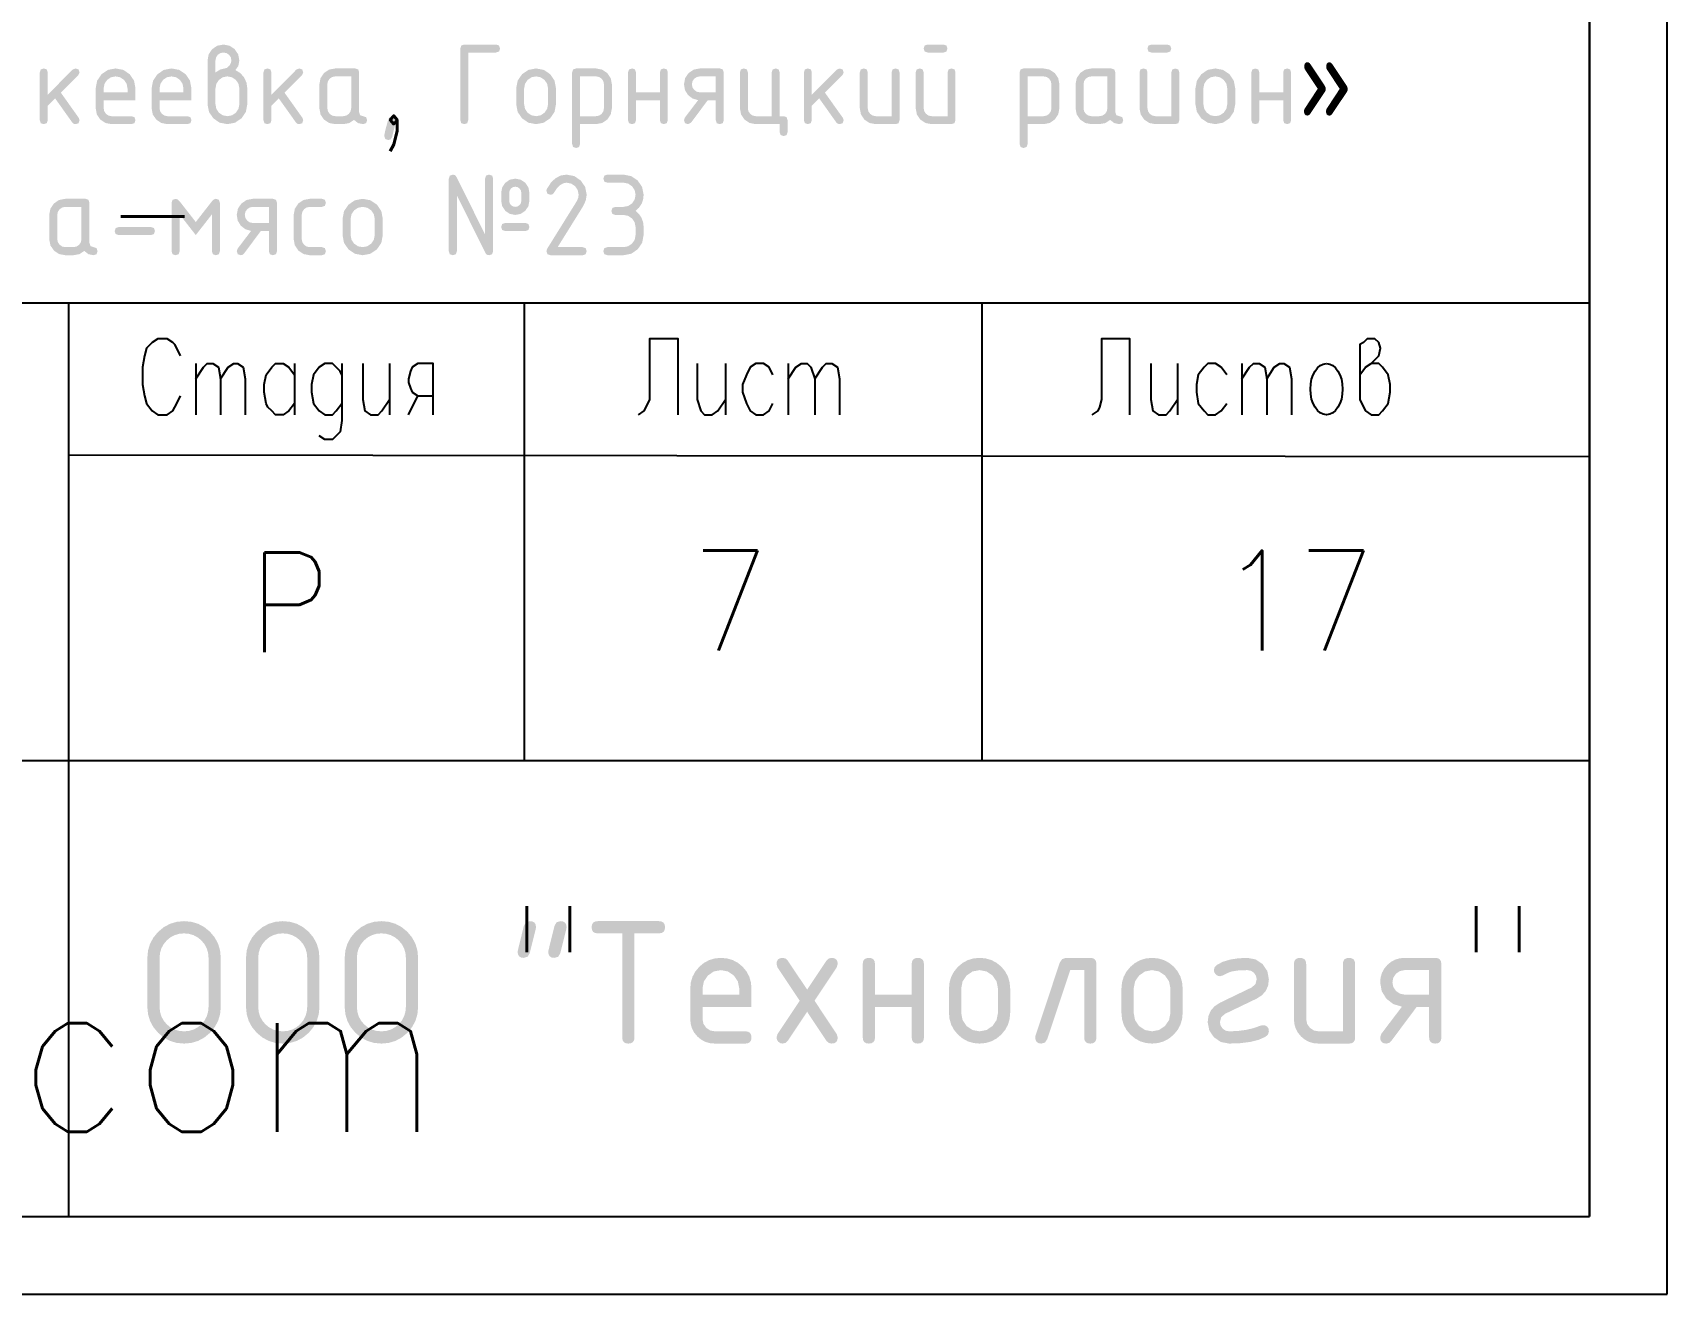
# Model space of a CAD drawing. Header units: millimetres. Extents: x 0 to 420, y 0 to 297.
# Drawn here: x 383.63 to 420.07, y 0 to 28.12 of the extents above; entities that cross this region are included whole.
import ezdxf

# ---------------------------------------------------------------- set-up
doc = ezdxf.new("R2010")
doc.units = ezdxf.units.MM
doc.layers.get('0').update_dxf_attribs({"linetype": 'CONTINUOUS'})
doc.styles.get("Standard").update_dxf_attribs({"font": 'STANDARD'})

# ---------------------------------------------------------------- blocks, each defined once
blk = doc.blocks.new('ABViewer')
at = {"color": 0, "true_color": 0x000001, "insert": (0, 0), "char_height": 0.05, "attachment_point": 1}
blk.add_mtext('ABViewer 16 trial version - www.cadsofttools.com', dxfattribs=at)

msp = doc.modelspace()

# ---------------------------------------------------------------- hatches: boundary and pattern name
at = {"true_color": 0x000007}
h = msp.add_hatch(color=0, dxfattribs=at)
h.paths.add_polyline_path([(387.704849, 27.230178), (387.812749, 27.296669), (387.911555, 27.318924), (387.964403, 27.334289), (388.01353, 27.38066), (388.047774, 27.438538), (388.05928, 27.496415), (388.046465, 27.565524), (388.008017, 27.622644), (387.950898, 27.661091), (387.881789, 27.673907), (387.813163, 27.660815), (387.756112, 27.622092), (387.717665, 27.564628), (387.704849, 27.496415)], flags=0)
h.paths.add_polyline_path([(388.148026, 27.282544), (388.257649, 27.216329), (388.342054, 27.119935), (388.396142, 27.003009), (388.414263, 26.875747), (388.414263, 26.520764), (388.381672, 26.349612), (388.284176, 26.206572), (388.140791, 26.109833), (387.970535, 26.077587), (387.799382, 26.109902), (387.656342, 26.207123), (387.559604, 26.350094), (387.527358, 26.520764), (387.527358, 27.496415), (387.553058, 27.633944), (387.630435, 27.748321), (387.74495, 27.825491), (387.881789, 27.851398), (388.019317, 27.825422), (388.133695, 27.74777), (388.210865, 27.632841), (388.236772, 27.496415), (388.214516, 27.37563)], flags=0)
h.paths.add_polyline_path([(388.236772, 26.520764), (388.236772, 26.875747), (388.217341, 26.977791), (388.15905, 27.063711), (388.073061, 27.122278), (387.970535, 27.141984), (387.867595, 27.122278), (387.782019, 27.063711), (387.724004, 26.977791), (387.704849, 26.875747), (387.704849, 26.520764), (387.724004, 26.417825), (387.782019, 26.332249), (387.867595, 26.274233), (387.970535, 26.255079), (388.073061, 26.274509), (388.15905, 26.3328), (388.217341, 26.418721)], flags=0)
for points in [[(393.340012, 27.673907), (393.340012, 26.166333), (393.317757, 26.099636), (393.251267, 26.077587), (393.18457, 26.099636), (393.162521, 26.166333), (393.162521, 27.762652), (393.18457, 27.829143), (393.251267, 27.851398), (393.960681, 27.851398), (394.027171, 27.829143), (394.049426, 27.762652), (394.027171, 27.695955), (393.960681, 27.673907)], [(383.964489, 26.735738), (384.521768, 27.293568), (384.585158, 27.318924), (384.651648, 27.296669), (384.673903, 27.230178), (384.646894, 27.168442), (384.257184, 26.778733), (384.656264, 26.217596), (384.673903, 26.164679), (384.651648, 26.099222), (384.585158, 26.077587), (384.542852, 26.08682), (384.511295, 26.11507), (384.129302, 26.651402), (383.964489, 26.486038), (383.964489, 26.166333), (383.942234, 26.099636), (383.875743, 26.077587), (383.809046, 26.099636), (383.786998, 26.166333), (383.786998, 27.230178), (383.809046, 27.296669), (383.875743, 27.318924), (383.942234, 27.296669), (383.964489, 27.230178)], [(388.951636, 26.735738), (389.508914, 27.293568), (389.572304, 27.318924), (389.638794, 27.296669), (389.66105, 27.230178), (389.63404, 27.168442), (389.244331, 26.778733), (389.643411, 26.217596), (389.66105, 26.164679), (389.638794, 26.099222), (389.572304, 26.077587), (389.529998, 26.08682), (389.498441, 26.11507), (389.116449, 26.651402), (388.951636, 26.486038), (388.951636, 26.166333), (388.92938, 26.099636), (388.86289, 26.077587), (388.796193, 26.099636), (388.774144, 26.166333), (388.774144, 27.230178), (388.796193, 27.296669), (388.86289, 27.318924), (388.92938, 27.296669), (388.951636, 27.230178)], [(397.080372, 26.60951), (397.080372, 26.166333), (397.058117, 26.099636), (396.991627, 26.077587), (396.924929, 26.099636), (396.902881, 26.166333), (396.902881, 27.230178), (396.924929, 27.296669), (396.991627, 27.318924), (397.058117, 27.296669), (397.080372, 27.230178), (397.080372, 26.787001), (397.612295, 26.787001), (397.612295, 27.230178), (397.634344, 27.296669), (397.701041, 27.318924), (397.767531, 27.296669), (397.789786, 27.230178), (397.789786, 26.166333), (397.767531, 26.099636), (397.701041, 26.077587), (397.634344, 26.099636), (397.612295, 26.166333), (397.612295, 26.60951)], [(400.371554, 26.255079), (400.438044, 26.232823), (400.4603, 26.166333), (400.4603, 25.900096), (400.438044, 25.833606), (400.371554, 25.81135), (400.305339, 25.833606), (400.28336, 25.900096), (400.28336, 26.077587), (399.750886, 26.077587), (399.613357, 26.103288), (399.49898, 26.180664), (399.422086, 26.295248), (399.396454, 26.43257), (399.396454, 27.230178), (399.418503, 27.296669), (399.4852, 27.318924), (399.55169, 27.296669), (399.573945, 27.230178), (399.573945, 26.43257), (399.586899, 26.364839), (399.626311, 26.307444), (399.683431, 26.268032), (399.750886, 26.255079), (400.105868, 26.255079), (400.105868, 27.230178), (400.127917, 27.296669), (400.194614, 27.318924), (400.261104, 27.296669), (400.28336, 27.230178), (400.28336, 26.255079)], [(401.000424, 26.735738), (401.557703, 27.293568), (401.621093, 27.318924), (401.687583, 27.296669), (401.709838, 27.230178), (401.682829, 27.168442), (401.293119, 26.778733), (401.692199, 26.217596), (401.709838, 26.164679), (401.687583, 26.099222), (401.621093, 26.077587), (401.578787, 26.08682), (401.54723, 26.11507), (401.165238, 26.651402), (401.000424, 26.486038), (401.000424, 26.166333), (400.978169, 26.099636), (400.911679, 26.077587), (400.844981, 26.099636), (400.822933, 26.166333), (400.822933, 27.230178), (400.844981, 27.296669), (400.911679, 27.318924), (400.978169, 27.296669), (401.000424, 27.230178)], [(402.956625, 27.230178), (402.956625, 26.166333), (402.93437, 26.099636), (402.867879, 26.077587), (402.424151, 26.077587), (402.286623, 26.103219), (402.172246, 26.180113), (402.095351, 26.294559), (402.069719, 26.43257), (402.069719, 27.230178), (402.091768, 27.296669), (402.158465, 27.318924), (402.224955, 27.296669), (402.247211, 27.230178), (402.247211, 26.43257), (402.260164, 26.364839), (402.299576, 26.307444), (402.356696, 26.268032), (402.424151, 26.255079), (402.779134, 26.255079), (402.779134, 27.230178), (402.801182, 27.296669), (402.867879, 27.318924), (402.93437, 27.296669)], [(410.977482, 26.60951), (410.977482, 26.166333), (410.955226, 26.099636), (410.888736, 26.077587), (410.822039, 26.099636), (410.79999, 26.166333), (410.79999, 27.230178), (410.822039, 27.296669), (410.888736, 27.318924), (410.955226, 27.296669), (410.977482, 27.230178), (410.977482, 26.787001), (411.509405, 26.787001), (411.509405, 27.230178), (411.531453, 27.296669), (411.59815, 27.318924), (411.664641, 27.296669), (411.686896, 27.230178), (411.686896, 26.166333), (411.664641, 26.099636), (411.59815, 26.077587), (411.531453, 26.099636), (411.509405, 26.166333), (411.509405, 26.60951)], [(391.645378, 26.255079), (391.711386, 26.233168), (391.733572, 26.167435), (391.727888, 26.139211), (391.710834, 26.066907), (391.682412, 25.950472), (391.642622, 25.789853), (391.612856, 25.739486), (391.556632, 25.722605), (391.489935, 25.74486), (391.467886, 25.81135), (391.473579, 25.857773), (391.490693, 25.935925), (391.519279, 26.04591), (391.559388, 26.18783), (391.589981, 26.238198)], [(395.53206, 24.952871), (395.704453, 24.919867), (395.84956, 24.82113), (395.947814, 24.676023), (395.980749, 24.50363), (395.960217, 24.374991), (395.89917, 24.24511), (395.333072, 23.336156), (395.890901, 23.336156), (395.95815, 23.313557), (395.980749, 23.246308), (395.95815, 23.178853), (395.890901, 23.15646), (395.172668, 23.15646), (395.105213, 23.178853), (395.08282, 23.246308), (395.097703, 23.298123), (395.756405, 24.355353), (395.789891, 24.428458), (395.801053, 24.50363), (395.781278, 24.607052), (395.72223, 24.694351), (395.635, 24.7534), (395.53206, 24.773175), (395.457121, 24.759024), (395.38523, 24.716606), (395.316337, 24.645973), (395.250389, 24.547176), (395.218557, 24.514448), (395.172668, 24.50363), (395.105213, 24.526024), (395.08282, 24.593478), (395.091088, 24.63041), (395.181229, 24.771487), (395.284702, 24.872256), (395.401612, 24.932717)], [(396.801509, 24.05439), (396.621813, 24.05439), (396.554358, 24.076783), (396.531965, 24.144238), (396.554358, 24.211486), (396.621813, 24.234086), (396.801509, 24.234086), (396.905345, 24.253585), (396.99223, 24.312359), (397.050797, 24.399106), (397.070503, 24.50363), (397.050728, 24.607052), (396.991679, 24.694351), (396.904449, 24.7534), (396.801509, 24.773175), (396.442117, 24.773175), (396.374662, 24.795568), (396.352269, 24.863023), (396.374662, 24.930271), (396.442117, 24.952871), (396.801509, 24.952871), (396.973902, 24.919798), (397.119009, 24.820579), (397.217264, 24.675334), (397.250199, 24.50363), (397.238942, 24.397401), (397.205206, 24.302023), (397.149042, 24.217601), (397.070503, 24.144238), (397.149042, 24.070651), (397.205206, 23.986315), (397.238942, 23.89123), (397.250199, 23.785397), (397.250199, 23.605701), (397.217126, 23.432619), (397.117907, 23.287649), (396.972731, 23.189189), (396.801509, 23.15646), (396.442117, 23.15646), (396.374662, 23.178853), (396.352269, 23.246308), (396.374662, 23.313557), (396.442117, 23.336156), (396.801509, 23.336156), (396.905345, 23.355656), (396.99223, 23.414429), (397.050797, 23.501176), (397.070503, 23.605701), (397.070503, 23.785397), (397.050728, 23.888336), (396.991679, 23.975566), (396.904449, 24.034615)], [(387.265192, 23.605701), (386.905799, 24.065414), (386.905799, 23.246308), (386.883199, 23.178853), (386.815951, 23.15646), (386.748496, 23.178853), (386.726103, 23.246308), (386.726103, 24.323934), (386.748496, 24.391182), (386.815951, 24.413782), (386.860668, 24.399382), (386.905799, 24.356456), (387.265192, 23.896742), (387.624033, 24.356456), (387.668957, 24.399382), (387.713881, 24.413782), (387.781129, 24.391182), (387.803729, 24.323934), (387.803729, 23.246308), (387.781129, 23.178853), (387.713881, 23.15646), (387.646426, 23.178853), (387.624033, 23.246308), (387.624033, 24.065414)], [(389.627656, 24.05439), (389.627656, 23.515853), (389.640885, 23.447088), (389.680573, 23.389073), (389.738588, 23.349386), (389.807352, 23.336156), (390.076345, 23.336156), (390.143593, 23.313557), (390.166193, 23.246308), (390.143593, 23.178853), (390.076345, 23.15646), (389.807352, 23.15646), (389.667964, 23.182505), (389.55214, 23.26064), (389.474005, 23.376464), (389.44796, 23.515853), (389.44796, 24.05439), (389.474005, 24.193572), (389.55214, 24.309603), (389.667964, 24.387737), (389.807352, 24.413782), (390.076345, 24.413782), (390.143593, 24.391182), (390.166193, 24.323934), (390.143593, 24.256479), (390.076345, 24.234086), (389.807352, 24.234086), (389.737899, 24.220926), (389.680021, 24.181721), (389.64061, 24.12343)], [(386.264735, 23.605701), (385.546502, 23.605701), (385.479047, 23.628094), (385.456654, 23.695549), (385.479047, 23.762797), (385.546502, 23.785397), (386.264735, 23.785397), (386.331984, 23.762797), (386.354583, 23.695549), (386.331984, 23.628094)], [(396.090654, 8.179773), (396.099146, 8.239183), (396.124691, 8.281748), (396.167393, 8.307362), (396.227355, 8.315923), (397.591613, 8.315923), (397.651023, 8.307362), (397.693588, 8.281748), (397.719202, 8.239183), (397.727763, 8.179773), (397.719202, 8.119811), (397.693588, 8.077109), (397.651023, 8.051564), (397.591613, 8.043071), (397.04591, 8.043071), (397.04591, 5.724109), (397.03734, 5.664147), (397.011665, 5.621445), (396.968938, 5.595899), (396.909208, 5.587407), (396.849565, 5.595899), (396.807027, 5.621445), (396.781542, 5.664147), (396.773058, 5.724109), (396.773058, 8.043071), (396.227355, 8.043071), (396.167393, 8.051564), (396.124691, 8.077109), (396.099146, 8.119811)], [(401.060916, 6.542663), (401.554805, 5.800176), (401.577405, 5.724109), (401.568844, 5.664147), (401.543229, 5.621445), (401.500665, 5.595899), (401.441255, 5.587407), (401.375522, 5.602359), (401.327153, 5.64749), (400.895552, 6.29627), (400.463399, 5.64749), (400.415305, 5.602359), (400.349848, 5.587407), (400.297483, 5.597398), (400.253386, 5.627646), (400.223138, 5.671743), (400.213147, 5.724109), (400.235747, 5.800176), (400.730187, 6.542663), (400.235747, 7.284599), (400.213147, 7.361218), (400.221639, 7.420629), (400.247185, 7.463193), (400.289887, 7.488807), (400.349848, 7.497368), (400.415305, 7.48221), (400.463399, 7.437286), (400.895552, 6.79071), (401.327153, 7.437286), (401.375522, 7.48221), (401.441255, 7.497368), (401.500665, 7.488911), (401.543229, 7.463606), (401.568844, 7.421559), (401.577405, 7.362872), (401.554805, 7.284599)], [(402.408692, 6.405962), (402.408692, 5.724109), (402.400131, 5.664147), (402.374517, 5.621445), (402.331952, 5.595899), (402.272542, 5.587407), (402.21258, 5.595899), (402.169878, 5.621445), (402.144333, 5.664147), (402.13584, 5.724109), (402.13584, 7.361218), (402.144333, 7.420629), (402.169878, 7.463193), (402.21258, 7.488807), (402.272542, 7.497368), (402.331952, 7.488807), (402.374517, 7.463193), (402.400131, 7.420629), (402.408692, 7.361218), (402.408692, 6.678814), (403.227247, 6.678814), (403.227247, 7.361218), (403.235739, 7.420629), (403.261284, 7.463193), (403.303986, 7.488807), (403.363948, 7.497368), (403.423359, 7.488807), (403.465923, 7.463193), (403.491537, 7.420629), (403.500098, 7.361218), (403.500098, 5.724109), (403.491537, 5.664147), (403.465923, 5.621445), (403.423359, 5.595899), (403.363948, 5.587407), (403.303986, 5.595899), (403.261284, 5.621445), (403.235739, 5.664147), (403.227247, 5.724109), (403.227247, 6.405962)], [(406.663632, 7.497368), (407.209335, 7.497368), (407.268746, 7.488807), (407.31131, 7.463193), (407.336924, 7.420629), (407.345485, 7.361218), (407.345485, 5.724109), (407.336924, 5.664147), (407.31131, 5.621445), (407.268746, 5.595899), (407.209335, 5.587407), (407.149373, 5.595899), (407.106671, 5.621445), (407.081126, 5.664147), (407.072634, 5.724109), (407.072634, 7.224517), (406.760646, 7.224517), (406.245811, 5.680563), (406.198199, 5.610627), (406.117929, 5.587407), (406.057967, 5.596003), (406.015265, 5.621858), (405.989719, 5.665077), (405.981227, 5.725762), (405.987291, 5.767103), (406.52693, 7.386023), (406.579778, 7.469394)], [(411.054722, 5.99696), (411.114132, 5.988391), (411.156697, 5.962716), (411.182311, 5.919988), (411.190872, 5.860259), (411.171579, 5.790461), (411.114253, 5.73844), (410.965011, 5.672286), (410.780217, 5.625097), (410.559868, 5.596821), (410.303967, 5.587407), (410.120136, 5.622203), (409.966072, 5.726865), (409.86141, 5.880929), (409.826614, 6.06476), (409.843667, 6.204062), (409.894827, 6.322591), (409.980093, 6.420242), (410.099466, 6.496913), (410.806675, 6.838115), (410.890046, 6.910048), (410.91802, 7.020016), (410.902862, 7.098426), (410.857938, 7.164434), (410.79193, 7.209358), (410.713519, 7.224517), (410.51019, 7.217213), (410.368459, 7.195853), (410.27048, 7.16154), (410.163407, 7.104903), (410.099466, 7.088367), (410.048961, 7.098702), (410.004657, 7.129708), (409.973651, 7.174012), (409.963315, 7.224517), (409.98123, 7.291627), (410.035525, 7.344682), (410.167816, 7.411327), (410.324913, 7.459059), (410.506814, 7.487774), (410.713519, 7.497368), (410.897143, 7.462366), (411.051414, 7.357911), (411.15587, 7.203639), (411.190872, 7.020016), (411.173629, 6.880481), (411.12197, 6.761978), (411.035998, 6.664456), (410.915815, 6.587863), (410.215221, 6.251071), (410.128404, 6.176519), (410.099466, 6.06476), (410.114417, 5.986349), (410.159548, 5.920341), (410.225556, 5.875211), (410.303967, 5.860259), (410.497124, 5.868122), (410.678035, 5.891747), (410.846647, 5.931185), (411.002908, 5.986487)], [(413.113565, 7.361218), (413.113565, 5.724109), (413.105004, 5.664147), (413.07939, 5.621445), (413.036826, 5.595899), (412.977415, 5.587407), (412.295011, 5.587407), (412.184621, 5.597243), (412.083275, 5.626819), (411.990921, 5.676239), (411.907506, 5.745606), (411.838139, 5.82902), (411.788719, 5.921375), (411.759143, 6.022721), (411.749308, 6.13311), (411.749308, 7.361218), (411.7578, 7.420629), (411.783345, 7.463193), (411.826047, 7.488807), (411.886009, 7.497368), (411.94542, 7.488807), (411.987984, 7.463193), (412.013598, 7.420629), (412.022159, 7.361218), (412.022159, 6.13311), (412.042141, 6.029275), (412.102637, 5.940736), (412.191175, 5.88024), (412.295011, 5.860259), (412.840714, 5.860259), (412.840714, 7.361218), (412.849206, 7.420629), (412.874751, 7.463193), (412.917453, 7.488807), (412.977415, 7.497368), (413.036826, 7.488807), (413.07939, 7.463193), (413.105004, 7.420629)]]:
    msp.add_hatch(color=0, dxfattribs=at).paths.add_polyline_path(points, flags=0)
h = msp.add_hatch(color=0, dxfattribs=at)
h.paths.add_polyline_path([(404.203412, 27.230178), (404.203412, 26.166333), (404.181156, 26.099636), (404.114666, 26.077587), (403.670938, 26.077587), (403.533409, 26.103219), (403.419032, 26.180113), (403.342138, 26.294559), (403.316506, 26.43257), (403.316506, 27.230178), (403.338555, 27.296669), (403.405252, 27.318924), (403.471742, 27.296669), (403.493997, 27.230178), (403.493997, 26.43257), (403.506951, 26.364839), (403.546363, 26.307444), (403.603483, 26.268032), (403.670938, 26.255079), (404.02592, 26.255079), (404.02592, 27.230178), (404.047969, 27.296669), (404.114666, 27.318924), (404.181156, 27.296669)], flags=0)
h.paths.add_polyline_path([(403.935521, 27.673907), (403.582192, 27.673907), (403.515977, 27.695955), (403.493997, 27.762652), (403.515977, 27.829143), (403.582192, 27.851398), (403.935521, 27.851398), (404.002011, 27.829143), (404.024267, 27.762652), (404.002011, 27.695955)], flags=0)
h = msp.add_hatch(color=0, dxfattribs=at)
h.paths.add_polyline_path([(409.193323, 27.230178), (409.193323, 26.166333), (409.171067, 26.099636), (409.104577, 26.077587), (408.660849, 26.077587), (408.52332, 26.103219), (408.408943, 26.180113), (408.332049, 26.294559), (408.306417, 26.43257), (408.306417, 27.230178), (408.328466, 27.296669), (408.395163, 27.318924), (408.461653, 27.296669), (408.483908, 27.230178), (408.483908, 26.43257), (408.496862, 26.364839), (408.536274, 26.307444), (408.593394, 26.268032), (408.660849, 26.255079), (409.015831, 26.255079), (409.015831, 27.230178), (409.03788, 27.296669), (409.104577, 27.318924), (409.171067, 27.296669)], flags=0)
h.paths.add_polyline_path([(408.925432, 27.673907), (408.572103, 27.673907), (408.505888, 27.695955), (408.483908, 27.762652), (408.505888, 27.829143), (408.572103, 27.851398), (408.925432, 27.851398), (408.991922, 27.829143), (409.014178, 27.762652), (408.991922, 27.695955)], flags=0)
h = msp.add_hatch(color=0, dxfattribs=at)
h.paths.add_polyline_path([(385.476962, 27.141984), (385.374711, 27.122278), (385.288997, 27.063711), (385.230706, 26.977791), (385.211276, 26.875747), (385.211276, 26.787001), (385.743198, 26.787001), (385.743198, 26.875747), (385.723493, 26.977791), (385.664926, 27.063711), (385.579005, 27.122278)], flags=0)
h.paths.add_polyline_path([(385.211276, 26.60951), (385.211276, 26.43257), (385.224229, 26.364839), (385.263641, 26.307444), (385.320761, 26.268032), (385.388216, 26.255079), (385.831944, 26.255079), (385.898435, 26.232823), (385.92069, 26.166333), (385.898435, 26.099636), (385.831944, 26.077587), (385.388216, 26.077587), (385.250688, 26.103219), (385.13631, 26.180113), (385.059416, 26.294559), (385.033784, 26.43257), (385.033784, 26.875747), (385.066099, 27.046004), (385.16332, 27.189388), (385.306291, 27.286402), (385.476962, 27.318924), (385.649078, 27.286747), (385.792257, 27.190491), (385.888513, 27.047795), (385.92069, 26.875747), (385.92069, 26.60951)], flags=0)
h = msp.add_hatch(color=0, dxfattribs=at)
h.paths.add_polyline_path([(386.723748, 27.141984), (386.621498, 27.122278), (386.535784, 27.063711), (386.477493, 26.977791), (386.458062, 26.875747), (386.458062, 26.787001), (386.989985, 26.787001), (386.989985, 26.875747), (386.970279, 26.977791), (386.911713, 27.063711), (386.825792, 27.122278)], flags=0)
h.paths.add_polyline_path([(386.458062, 26.60951), (386.458062, 26.43257), (386.471016, 26.364839), (386.510428, 26.307444), (386.567548, 26.268032), (386.635002, 26.255079), (387.078731, 26.255079), (387.145221, 26.232823), (387.167476, 26.166333), (387.145221, 26.099636), (387.078731, 26.077587), (386.635002, 26.077587), (386.497474, 26.103219), (386.383097, 26.180113), (386.306203, 26.294559), (386.280571, 26.43257), (386.280571, 26.875747), (386.312886, 27.046004), (386.410107, 27.189388), (386.553078, 27.286402), (386.723748, 27.318924), (386.895865, 27.286747), (387.039043, 27.190491), (387.135299, 27.047795), (387.167476, 26.875747), (387.167476, 26.60951)], flags=0)
h = msp.add_hatch(color=0, dxfattribs=at)
h.paths.add_polyline_path([(390.730345, 27.141984), (390.375362, 27.141984), (390.306736, 27.128893), (390.249685, 27.09017), (390.211238, 27.032706), (390.198422, 26.964493), (390.198422, 26.43257), (390.211376, 26.364839), (390.250788, 26.307444), (390.307907, 26.268032), (390.375362, 26.255079), (390.552854, 26.255079), (390.621067, 26.267894), (390.678531, 26.306342), (390.717254, 26.363668), (390.730345, 26.43257)], flags=0)
h.paths.add_polyline_path([(391.084776, 26.166333), (391.062521, 26.099636), (390.996031, 26.077587), (390.883445, 26.101152), (390.793184, 26.171845), (390.683974, 26.101152), (390.552854, 26.077587), (390.375362, 26.077587), (390.237834, 26.103219), (390.123457, 26.180113), (390.046563, 26.294559), (390.020931, 26.43257), (390.020931, 26.964493), (390.046563, 27.101745), (390.123457, 27.215847), (390.237834, 27.293017), (390.375362, 27.318924), (390.819091, 27.318924), (390.885581, 27.296669), (390.907836, 27.230178), (390.907836, 26.343824), (390.929816, 26.277127), (390.996031, 26.255079), (391.062521, 26.232823)], flags=0)
h = msp.add_hatch(color=0, dxfattribs=at)
h.paths.add_polyline_path([(394.409308, 26.520764), (394.409308, 26.875747), (394.441623, 27.046004), (394.538843, 27.189388), (394.681815, 27.286402), (394.852485, 27.318924), (395.024602, 27.286747), (395.16778, 27.190491), (395.264036, 27.047795), (395.296213, 26.875747), (395.296213, 26.520764), (395.263622, 26.350094), (395.166126, 26.207123), (395.022741, 26.109902), (394.852485, 26.077587), (394.681815, 26.109902), (394.538843, 26.207123), (394.441623, 26.350094)], flags=0)
h.paths.add_polyline_path([(395.118722, 26.520764), (395.118722, 26.875747), (395.099016, 26.977791), (395.040449, 27.063711), (394.954528, 27.122278), (394.852485, 27.141984), (394.750234, 27.122278), (394.66452, 27.063711), (394.606229, 26.977791), (394.586799, 26.875747), (394.586799, 26.520764), (394.605954, 26.417825), (394.663969, 26.332249), (394.749545, 26.274233), (394.852485, 26.255079), (394.954528, 26.274509), (395.040449, 26.3328), (395.099016, 26.418721)], flags=0)
h = msp.add_hatch(color=0, dxfattribs=at)
h.paths.add_polyline_path([(395.656094, 27.230178), (395.678143, 27.296669), (395.74484, 27.318924), (396.188017, 27.318924), (396.325545, 27.293017), (396.439922, 27.215847), (396.517092, 27.101745), (396.543, 26.964493), (396.543, 26.43257), (396.517092, 26.295248), (396.439922, 26.180664), (396.325545, 26.103288), (396.188017, 26.077587), (395.833586, 26.077587), (395.833586, 25.63441), (395.81133, 25.56792), (395.74484, 25.545664), (395.678143, 25.56792), (395.656094, 25.63441)], flags=0)
h.paths.add_polyline_path([(395.833586, 27.141984), (395.833586, 26.255079), (396.188017, 26.255079), (396.25623, 26.267894), (396.313694, 26.306342), (396.352417, 26.363668), (396.365508, 26.43257), (396.365508, 26.964493), (396.352693, 27.033395), (396.314245, 27.090721), (396.257126, 27.129168), (396.188017, 27.141984)], flags=0)
h = msp.add_hatch(color=0, dxfattribs=at)
h.paths.add_polyline_path([(398.465514, 26.612266), (398.34025, 26.648991), (398.238964, 26.72747), (398.171992, 26.836473), (398.149667, 26.964493), (398.175299, 27.101745), (398.252194, 27.215847), (398.366571, 27.293017), (398.504099, 27.318924), (398.947827, 27.318924), (399.014318, 27.296669), (399.036573, 27.230178), (399.036573, 26.166333), (399.014318, 26.099636), (398.947827, 26.077587), (398.88113, 26.099636), (398.859082, 26.166333), (398.859082, 26.60951), (398.678834, 26.60951), (398.30952, 26.113967), (398.238413, 26.077587), (398.171716, 26.099636), (398.149667, 26.166333), (398.166755, 26.219801)], flags=0)
h.paths.add_polyline_path([(398.327159, 26.964493), (398.340112, 26.896762), (398.379524, 26.839367), (398.436644, 26.799955), (398.504099, 26.787001), (398.859082, 26.787001), (398.859082, 27.141984), (398.504099, 27.141984), (398.435473, 27.128893), (398.378422, 27.09017), (398.339975, 27.032706)], flags=0)
h = msp.add_hatch(color=0, dxfattribs=at)
h.paths.add_polyline_path([(405.633152, 27.230178), (405.6552, 27.296669), (405.721897, 27.318924), (406.165075, 27.318924), (406.302603, 27.293017), (406.41698, 27.215847), (406.49415, 27.101745), (406.520057, 26.964493), (406.520057, 26.43257), (406.49415, 26.295248), (406.41698, 26.180664), (406.302603, 26.103288), (406.165075, 26.077587), (405.810643, 26.077587), (405.810643, 25.63441), (405.788388, 25.56792), (405.721897, 25.545664), (405.6552, 25.56792), (405.633152, 25.63441)], flags=0)
h.paths.add_polyline_path([(405.810643, 27.141984), (405.810643, 26.255079), (406.165075, 26.255079), (406.233287, 26.267894), (406.290752, 26.306342), (406.329475, 26.363668), (406.342566, 26.43257), (406.342566, 26.964493), (406.32975, 27.033395), (406.291303, 27.090721), (406.234183, 27.129168), (406.165075, 27.141984)], flags=0)
h = msp.add_hatch(color=0, dxfattribs=at)
h.paths.add_polyline_path([(407.589353, 27.141984), (407.23437, 27.141984), (407.165744, 27.128893), (407.108693, 27.09017), (407.070246, 27.032706), (407.05743, 26.964493), (407.05743, 26.43257), (407.070383, 26.364839), (407.109795, 26.307444), (407.166915, 26.268032), (407.23437, 26.255079), (407.411861, 26.255079), (407.480074, 26.267894), (407.537538, 26.306342), (407.576261, 26.363668), (407.589353, 26.43257)], flags=0)
h.paths.add_polyline_path([(407.943784, 26.166333), (407.921529, 26.099636), (407.855038, 26.077587), (407.742453, 26.101152), (407.652191, 26.171845), (407.542982, 26.101152), (407.411861, 26.077587), (407.23437, 26.077587), (407.096842, 26.103219), (406.982464, 26.180113), (406.90557, 26.294559), (406.879938, 26.43257), (406.879938, 26.964493), (406.90557, 27.101745), (406.982464, 27.215847), (407.096842, 27.293017), (407.23437, 27.318924), (407.678098, 27.318924), (407.744589, 27.296669), (407.766844, 27.230178), (407.766844, 26.343824), (407.788824, 26.277127), (407.855038, 26.255079), (407.921529, 26.232823)], flags=0)
h = msp.add_hatch(color=0, dxfattribs=at)
h.paths.add_polyline_path([(409.553204, 26.520764), (409.553204, 26.875747), (409.585519, 27.046004), (409.682739, 27.189388), (409.825711, 27.286402), (409.996381, 27.318924), (410.168498, 27.286747), (410.311676, 27.190491), (410.407932, 27.047795), (410.440109, 26.875747), (410.440109, 26.520764), (410.407519, 26.350094), (410.310022, 26.207123), (410.166638, 26.109902), (409.996381, 26.077587), (409.825711, 26.109902), (409.682739, 26.207123), (409.585519, 26.350094)], flags=0)
h.paths.add_polyline_path([(410.262618, 26.520764), (410.262618, 26.875747), (410.242912, 26.977791), (410.184345, 27.063711), (410.098425, 27.122278), (409.996381, 27.141984), (409.89413, 27.122278), (409.808416, 27.063711), (409.750125, 26.977791), (409.730695, 26.875747), (409.730695, 26.520764), (409.74985, 26.417825), (409.807865, 26.332249), (409.893441, 26.274233), (409.996381, 26.255079), (410.098425, 26.274509), (410.184345, 26.3328), (410.242912, 26.418721)], flags=0)
h = msp.add_hatch(color=0, dxfattribs=at)
h.paths.add_polyline_path([(393.079554, 24.899403), (393.715105, 23.61893), (393.715105, 24.863023), (393.737498, 24.930271), (393.804953, 24.952871), (393.872201, 24.930271), (393.894801, 24.863023), (393.894801, 23.246308), (393.872201, 23.178853), (393.804953, 23.15646), (393.756653, 23.167622), (393.726129, 23.201109), (393.086719, 24.48985), (393.086719, 23.246308), (393.06412, 23.178853), (392.996871, 23.15646), (392.929416, 23.178853), (392.907023, 23.246308), (392.907023, 24.863023), (392.929416, 24.930271), (392.996871, 24.952871), (393.046067, 24.939366)], flags=0)
h.paths.add_polyline_path([(394.613586, 23.695549), (394.164345, 23.695549), (394.09689, 23.717942), (394.074497, 23.785397), (394.09689, 23.852645), (394.164345, 23.875245), (394.613586, 23.875245), (394.680834, 23.852645), (394.703434, 23.785397), (394.680834, 23.717942)], flags=0)
h.paths.add_polyline_path([(394.523738, 24.369134), (394.523738, 24.54883), (394.513816, 24.600162), (394.48405, 24.643639), (394.440504, 24.673405), (394.38869, 24.683327), (394.336876, 24.673405), (394.29333, 24.643639), (394.26384, 24.600162), (394.254193, 24.54883), (394.254193, 24.369134), (394.26384, 24.316148), (394.29333, 24.272671), (394.336876, 24.243663), (394.38869, 24.234086), (394.440504, 24.243732), (394.48405, 24.273222), (394.513816, 24.317044)], flags=0)
h.paths.add_polyline_path([(394.703434, 24.369134), (394.680352, 24.248073), (394.611381, 24.146443), (394.509544, 24.077265), (394.38869, 24.05439), (394.267629, 24.077265), (394.165999, 24.146443), (394.097304, 24.248073), (394.074497, 24.369134), (394.074497, 24.54883), (394.097304, 24.669615), (394.165999, 24.77097), (394.267629, 24.839941), (394.38869, 24.863023), (394.509544, 24.839941), (394.611381, 24.77097), (394.680352, 24.669615), (394.703434, 24.54883)], flags=0)
h = msp.add_hatch(color=0, dxfattribs=at)
h.paths.add_polyline_path([(384.71598, 24.234086), (384.357139, 24.234086), (384.287686, 24.220926), (384.229809, 24.181721), (384.190397, 24.12343), (384.177443, 24.05439), (384.177443, 23.515853), (384.190672, 23.447088), (384.23036, 23.389073), (384.288375, 23.349386), (384.357139, 23.336156), (384.536836, 23.336156), (384.6056, 23.34911), (384.663615, 23.388522), (384.70282, 23.446399), (384.71598, 23.515853)], flags=0)
h.paths.add_polyline_path([(385.075373, 23.246308), (385.052773, 23.178853), (384.985525, 23.15646), (384.871354, 23.180162), (384.779921, 23.25182), (384.669541, 23.180162), (384.536836, 23.15646), (384.357139, 23.15646), (384.217751, 23.182505), (384.101927, 23.26064), (384.023792, 23.376464), (383.997747, 23.515853), (383.997747, 24.05439), (384.023792, 24.193572), (384.101927, 24.309603), (384.217751, 24.387737), (384.357139, 24.413782), (384.805829, 24.413782), (384.873077, 24.391182), (384.895677, 24.323934), (384.895677, 23.426005), (384.91807, 23.35855), (384.985525, 23.336156), (385.052773, 23.313557)], flags=0)
h = msp.add_hatch(color=0, dxfattribs=at)
h.paths.add_polyline_path([(388.498215, 23.698305), (388.371367, 23.735443), (388.26891, 23.815162), (388.200973, 23.925268), (388.178511, 24.05439), (388.204555, 24.193572), (388.28269, 24.309603), (388.398514, 24.387737), (388.537903, 24.413782), (388.986592, 24.413782), (389.05384, 24.391182), (389.07644, 24.323934), (389.07644, 23.246308), (389.05384, 23.178853), (388.986592, 23.15646), (388.919137, 23.178853), (388.896744, 23.246308), (388.896744, 23.695549), (388.714843, 23.695549), (388.340568, 23.193392), (388.308597, 23.165624), (388.268359, 23.15646), (388.200904, 23.178853), (388.178511, 23.246308), (388.196149, 23.300879)], flags=0)
h.paths.add_polyline_path([(388.358207, 24.05439), (388.371436, 23.986108), (388.411123, 23.928162), (388.469139, 23.888474), (388.537903, 23.875245), (388.896744, 23.875245), (388.896744, 24.234086), (388.537903, 24.234086), (388.46845, 24.220926), (388.410572, 24.181721), (388.37116, 24.12343)], flags=0)
h = msp.add_hatch(color=0, dxfattribs=at)
h.paths.add_polyline_path([(390.537265, 23.605701), (390.537265, 23.964542), (390.569994, 24.137417), (390.668455, 24.282593), (390.813424, 24.380847), (390.986506, 24.413782), (391.160483, 24.381192), (391.305108, 24.283695), (391.402605, 24.139001), (391.435195, 23.964542), (391.435195, 23.605701), (391.40226, 23.432619), (391.304006, 23.287649), (391.158899, 23.189189), (390.986506, 23.15646), (390.813424, 23.189189), (390.668455, 23.287649), (390.569994, 23.432619)], flags=0)
h.paths.add_polyline_path([(391.255499, 23.605701), (391.255499, 23.964542), (391.235724, 24.067964), (391.176675, 24.155262), (391.089445, 24.214311), (390.986506, 24.234086), (390.882671, 24.214311), (390.795785, 24.155262), (390.73653, 24.067964), (390.716962, 23.964542), (390.716962, 23.605701), (390.736461, 23.501176), (390.795234, 23.414429), (390.881982, 23.355656), (390.986506, 23.336156), (391.089445, 23.355725), (391.176675, 23.41498), (391.235724, 23.501866)], flags=0)
h = msp.add_hatch(color=0, dxfattribs=at)
h.paths.add_polyline_path([(387.549724, 6.405962), (387.549724, 7.497368), (387.53981, 7.607448), (387.510105, 7.70869), (387.460659, 7.801148), (387.391525, 7.884873), (387.3078, 7.954007), (387.215343, 8.003453), (387.1141, 8.033158), (387.00402, 8.043071), (386.893631, 8.033158), (386.792285, 8.003453), (386.69993, 7.954007), (386.616516, 7.884873), (386.547149, 7.801148), (386.497729, 7.70869), (386.468153, 7.607448), (386.458317, 7.497368), (386.458317, 6.405962), (386.468153, 6.295573), (386.497729, 6.194226), (386.547149, 6.101872), (386.616516, 6.018458), (386.69993, 5.949091), (386.792285, 5.899671), (386.893631, 5.870095), (387.00402, 5.860259), (387.1141, 5.870095), (387.215343, 5.899671), (387.3078, 5.949091), (387.391525, 6.018458), (387.460659, 6.101872), (387.510105, 6.194226), (387.53981, 6.295573)], flags=0)
h.paths.add_polyline_path([(387.822575, 6.405962), (387.807589, 6.242664), (387.76263, 6.091769), (387.6877, 5.953276), (387.582796, 5.827186), (387.456706, 5.722283), (387.318213, 5.647352), (387.167318, 5.602393), (387.00402, 5.587407), (386.840723, 5.602393), (386.689828, 5.647352), (386.551335, 5.722283), (386.425244, 5.827186), (386.320341, 5.953276), (386.24541, 6.091769), (386.200452, 6.242664), (386.185466, 6.405962), (386.185466, 7.497368), (386.200452, 7.660666), (386.24541, 7.811561), (386.320341, 7.950054), (386.425244, 8.076144), (386.551335, 8.181047), (386.689828, 8.255978), (386.840723, 8.300937), (387.00402, 8.315923), (387.168033, 8.300954), (387.319384, 8.256116), (387.458024, 8.181513), (387.583899, 8.077247), (387.688165, 7.951372), (387.762768, 7.812732), (387.807606, 7.661381), (387.822575, 7.497368)], flags=0)
h = msp.add_hatch(color=0, dxfattribs=at)
h.paths.add_polyline_path([(389.749524, 6.405962), (389.749524, 7.497368), (389.73961, 7.607448), (389.709905, 7.70869), (389.660459, 7.801148), (389.591325, 7.884873), (389.5076, 7.954007), (389.415143, 8.003453), (389.3139, 8.033158), (389.20382, 8.043071), (389.093431, 8.033158), (388.992085, 8.003453), (388.89973, 7.954007), (388.816316, 7.884873), (388.746949, 7.801148), (388.697529, 7.70869), (388.667953, 7.607448), (388.658117, 7.497368), (388.658117, 6.405962), (388.667953, 6.295573), (388.697529, 6.194226), (388.746949, 6.101872), (388.816316, 6.018458), (388.89973, 5.949091), (388.992085, 5.899671), (389.093431, 5.870095), (389.20382, 5.860259), (389.3139, 5.870095), (389.415143, 5.899671), (389.5076, 5.949091), (389.591325, 6.018458), (389.660459, 6.101872), (389.709905, 6.194226), (389.73961, 6.295573)], flags=0)
h.paths.add_polyline_path([(390.022375, 6.405962), (390.007389, 6.242664), (389.96243, 6.091769), (389.8875, 5.953276), (389.782596, 5.827186), (389.656506, 5.722283), (389.518013, 5.647352), (389.367118, 5.602393), (389.20382, 5.587407), (389.040523, 5.602393), (388.889628, 5.647352), (388.751135, 5.722283), (388.625044, 5.827186), (388.520141, 5.953276), (388.44521, 6.091769), (388.400252, 6.242664), (388.385266, 6.405962), (388.385266, 7.497368), (388.400252, 7.660666), (388.44521, 7.811561), (388.520141, 7.950054), (388.625044, 8.076144), (388.751135, 8.181047), (388.889628, 8.255978), (389.040523, 8.300937), (389.20382, 8.315923), (389.367833, 8.300954), (389.519184, 8.256116), (389.657824, 8.181513), (389.783699, 8.077247), (389.887965, 7.951372), (389.962568, 7.812732), (390.007406, 7.661381), (390.022375, 7.497368)], flags=0)
h = msp.add_hatch(color=0, dxfattribs=at)
h.paths.add_polyline_path([(391.949324, 6.405962), (391.949324, 7.497368), (391.93941, 7.607448), (391.909705, 7.70869), (391.860259, 7.801148), (391.791125, 7.884873), (391.7074, 7.954007), (391.614943, 8.003453), (391.5137, 8.033158), (391.40362, 8.043071), (391.293231, 8.033158), (391.191885, 8.003453), (391.09953, 7.954007), (391.016116, 7.884873), (390.946749, 7.801148), (390.897329, 7.70869), (390.867753, 7.607448), (390.857917, 7.497368), (390.857917, 6.405962), (390.867753, 6.295573), (390.897329, 6.194226), (390.946749, 6.101872), (391.016116, 6.018458), (391.09953, 5.949091), (391.191885, 5.899671), (391.293231, 5.870095), (391.40362, 5.860259), (391.5137, 5.870095), (391.614943, 5.899671), (391.7074, 5.949091), (391.791125, 6.018458), (391.860259, 6.101872), (391.909705, 6.194226), (391.93941, 6.295573)], flags=0)
h.paths.add_polyline_path([(392.222175, 6.405962), (392.207189, 6.242664), (392.16223, 6.091769), (392.0873, 5.953276), (391.982396, 5.827186), (391.856306, 5.722283), (391.717813, 5.647352), (391.566918, 5.602393), (391.40362, 5.587407), (391.240323, 5.602393), (391.089428, 5.647352), (390.950935, 5.722283), (390.824844, 5.827186), (390.719941, 5.953276), (390.64501, 6.091769), (390.600052, 6.242664), (390.585066, 6.405962), (390.585066, 7.497368), (390.600052, 7.660666), (390.64501, 7.811561), (390.719941, 7.950054), (390.824844, 8.076144), (390.950935, 8.181047), (391.089428, 8.255978), (391.240323, 8.300937), (391.40362, 8.315923), (391.567633, 8.300954), (391.718984, 8.256116), (391.857624, 8.181513), (391.983499, 8.077247), (392.087765, 7.951372), (392.162368, 7.812732), (392.207206, 7.661381), (392.222175, 7.497368)], flags=0)
h = msp.add_hatch(color=0, dxfattribs=at)
h.paths.add_polyline_path([(394.713655, 8.315923), (394.773384, 8.307465), (394.816112, 8.282161), (394.841787, 8.240114), (394.850357, 8.181426), (394.845947, 8.1467), (394.709797, 7.600997), (394.664321, 7.523138), (394.577505, 7.497368), (394.517543, 7.50586), (394.474841, 7.531406), (394.449296, 7.574108), (394.440804, 7.63407), (394.449589, 7.676444), (394.475944, 7.787032), (394.519869, 7.965832), (394.581363, 8.212846), (394.626839, 8.290016)], flags=0)
h.paths.add_polyline_path([(395.39606, 8.315923), (395.45547, 8.307465), (395.498034, 8.282161), (395.523649, 8.240114), (395.53221, 8.181426), (395.528351, 8.1467), (395.39165, 7.600997), (395.346175, 7.523138), (395.259358, 7.497368), (395.199715, 7.50586), (395.157177, 7.531406), (395.131692, 7.574108), (395.123208, 7.63407), (395.131993, 7.676444), (395.158348, 7.787032), (395.202273, 7.965832), (395.263768, 8.212846), (395.309243, 8.290016)], flags=0)
h = msp.add_hatch(color=0, dxfattribs=at)
h.paths.add_polyline_path([(398.972858, 7.224517), (398.815279, 7.194407), (398.682919, 7.104352), (398.59314, 6.972129), (398.563305, 6.815515), (398.563305, 6.678814), (399.38186, 6.678814), (399.38186, 6.815515), (399.35175, 6.972129), (399.261695, 7.104352), (399.129472, 7.194407)], flags=0)
h.paths.add_polyline_path([(398.563305, 6.405962), (398.563305, 6.13311), (398.583287, 6.029275), (398.643783, 5.940736), (398.732322, 5.88024), (398.836157, 5.860259), (399.518561, 5.860259), (399.577972, 5.851698), (399.620536, 5.826084), (399.64615, 5.783519), (399.654711, 5.724109), (399.64615, 5.664147), (399.620536, 5.621445), (399.577972, 5.595899), (399.518561, 5.587407), (398.836157, 5.587407), (398.725767, 5.597243), (398.624421, 5.626819), (398.532067, 5.676239), (398.448652, 5.745606), (398.379285, 5.82902), (398.329865, 5.921375), (398.300289, 6.022721), (398.290454, 6.13311), (398.290454, 6.815515), (398.302873, 6.951648), (398.340201, 7.077342), (398.40254, 7.192701), (398.489994, 7.297828), (398.594897, 7.38505), (398.710342, 7.447414), (398.836329, 7.484871), (398.972858, 7.497368), (399.110731, 7.484983), (399.237441, 7.447897), (399.35299, 7.386212), (399.457376, 7.300033), (399.543555, 7.195647), (399.60524, 7.080098), (399.642326, 6.953388), (399.654711, 6.815515), (399.654711, 6.405962)], flags=0)
h = msp.add_hatch(color=0, dxfattribs=at)
h.paths.add_polyline_path([(404.058534, 6.269812), (404.058534, 6.815515), (404.070953, 6.951648), (404.108281, 7.077342), (404.17062, 7.192701), (404.258074, 7.297828), (404.362977, 7.38505), (404.478422, 7.447414), (404.604409, 7.484871), (404.740938, 7.497368), (404.878811, 7.484983), (405.005522, 7.447897), (405.12107, 7.386212), (405.225457, 7.300033), (405.311636, 7.195647), (405.37332, 7.080098), (405.410407, 6.953388), (405.422792, 6.815515), (405.422792, 6.269812), (405.410295, 6.133283), (405.372838, 6.007296), (405.310473, 5.89185), (405.223252, 5.786947), (405.118125, 5.699493), (405.002766, 5.637154), (404.877071, 5.599827), (404.740938, 5.587407), (404.604409, 5.599827), (404.478422, 5.637154), (404.362977, 5.699493), (404.258074, 5.786947), (404.17062, 5.89185), (404.108281, 6.007296), (404.070953, 6.133283)], flags=0)
h.paths.add_polyline_path([(405.14994, 6.269812), (405.14994, 6.815515), (405.11983, 6.972129), (405.029775, 7.104352), (404.897552, 7.194407), (404.740938, 7.224517), (404.58336, 7.194407), (404.450999, 7.104352), (404.36122, 6.972129), (404.331385, 6.815515), (404.331385, 6.269812), (404.360875, 6.111062), (404.449897, 5.97877), (404.582188, 5.889749), (404.740938, 5.860259), (404.897552, 5.890093), (405.029775, 5.979873), (405.11983, 6.112233)], flags=0)
h = msp.add_hatch(color=0, dxfattribs=at)
h.paths.add_polyline_path([(407.903921, 6.269812), (407.903921, 6.815515), (407.91634, 6.951648), (407.953668, 7.077342), (408.016007, 7.192701), (408.103461, 7.297828), (408.208364, 7.38505), (408.323809, 7.447414), (408.449796, 7.484871), (408.586325, 7.497368), (408.724198, 7.484983), (408.850909, 7.447897), (408.966457, 7.386212), (409.070843, 7.300033), (409.157022, 7.195647), (409.218707, 7.080098), (409.255793, 6.953388), (409.268178, 6.815515), (409.268178, 6.269812), (409.255681, 6.133283), (409.218225, 6.007296), (409.15586, 5.89185), (409.068639, 5.786947), (408.963511, 5.699493), (408.848152, 5.637154), (408.722458, 5.599827), (408.586325, 5.587407), (408.449796, 5.599827), (408.323809, 5.637154), (408.208364, 5.699493), (408.103461, 5.786947), (408.016007, 5.89185), (407.953668, 6.007296), (407.91634, 6.133283)], flags=0)
h.paths.add_polyline_path([(408.995327, 6.269812), (408.995327, 6.815515), (408.965217, 6.972129), (408.875162, 7.104352), (408.742939, 7.194407), (408.586325, 7.224517), (408.428747, 7.194407), (408.296386, 7.104352), (408.206607, 6.972129), (408.176772, 6.815515), (408.176772, 6.269812), (408.206262, 6.111062), (408.295284, 5.97877), (408.427575, 5.889749), (408.586325, 5.860259), (408.742939, 5.890093), (408.875162, 5.979873), (408.965217, 6.112233)], flags=0)
h = msp.add_hatch(color=0, dxfattribs=at)
h.paths.add_polyline_path([(414.157622, 6.410372), (413.965041, 6.467078), (413.809254, 6.587863), (413.706314, 6.755295), (413.672001, 6.951665), (413.681837, 7.061745), (413.711413, 7.162987), (413.760833, 7.255445), (413.8302, 7.339169), (413.913614, 7.408304), (414.005969, 7.45775), (414.107315, 7.487455), (414.217704, 7.497368), (414.900109, 7.497368), (414.959519, 7.488807), (415.002083, 7.463193), (415.027698, 7.420629), (415.036259, 7.361218), (415.036259, 5.724109), (415.027698, 5.664147), (415.002083, 5.621445), (414.959519, 5.595899), (414.900109, 5.587407), (414.840147, 5.595899), (414.797445, 5.621445), (414.771899, 5.664147), (414.763407, 5.724109), (414.763407, 6.405962), (414.486697, 6.405962), (413.917843, 5.64308), (413.869887, 5.601188), (413.808702, 5.587407), (413.74874, 5.595899), (413.706038, 5.621445), (413.680493, 5.664147), (413.672001, 5.724109), (413.69901, 5.806791)], flags=0)
h.paths.add_polyline_path([(413.944853, 6.951665), (413.964834, 6.84783), (414.02533, 6.759291), (414.113869, 6.698795), (414.217704, 6.678814), (414.763407, 6.678814), (414.763407, 7.224517), (414.217704, 7.224517), (414.112284, 7.204397), (414.024228, 7.14459), (413.964696, 7.056603)], flags=0)

# ---------------------------------------------------------------- linework, layer by layer
at = {"color": 0, "true_color": 0x000007}
for points in [[(0.211668, 0), (420.073667, 0), (420.073667, 296.925999), (0.211668, 296.925999)], [(7.239002, 1.735667), (418.338, 1.735667), (418.338, 295.190332), (7.239002, 295.190332)]]:
    msp.add_lwpolyline(points, close=True, dxfattribs=at)
for points in [[(418.338, 39.031333), (418.338, 1.735667)], [(292.862, 22.098), (418.338, 22.098)], [(384.429, 22.098), (384.429, 1.735667)], [(394.589, 22.098), (394.589, 11.895667)], [(404.791333, 22.098), (404.791333, 11.895667)], [(386.926667, 20.912667), (386.842, 21.082), (386.799667, 21.166667), (386.757333, 21.209), (386.630333, 21.293667), (386.418667, 21.293667), (386.291667, 21.209), (386.249333, 21.166667), (386.164667, 21.082), (386.122333, 20.912667), (386.08, 20.658667), (386.08, 20.277667), (386.122333, 20.023667), (386.164667, 19.854333), (386.291667, 19.685), (386.418667, 19.600333), (386.630333, 19.600333), (386.757333, 19.685), (386.842, 19.854333), (386.926667, 20.023667)], [(398.018, 19.600333), (398.018, 21.293667), (397.383, 21.293667), (397.383, 19.939), (397.298333, 19.769667), (397.256, 19.685), (397.129, 19.600333)], [(408.093333, 19.600333), (408.093333, 21.293667), (407.458333, 21.293667), (407.458333, 19.939), (407.416, 19.769667), (407.373667, 19.685), (407.246667, 19.600333)], [(413.215667, 20.489333), (413.342667, 20.658667), (413.469667, 20.743333), (413.639, 20.912667), (413.681333, 21.082), (413.639, 21.209), (413.554333, 21.293667), (413.385, 21.293667), (413.300333, 21.209), (413.215667, 21.166667), (413.215667, 19.939), (413.300333, 19.769667), (413.342667, 19.685), (413.469667, 19.600333), (413.639, 19.600333), (413.723667, 19.685), (413.850667, 19.854333), (413.893, 20.108333), (413.893, 20.277667), (413.850667, 20.489333), (413.723667, 20.658667), (413.639, 20.743333), (413.469667, 20.743333)], [(387.265333, 20.743333), (387.265333, 19.600333)], [(387.265333, 20.404667), (387.434667, 20.658667), (387.519333, 20.743333), (387.646333, 20.743333), (387.773333, 20.658667), (387.815667, 20.404667), (387.815667, 19.600333)], [(387.815667, 20.404667), (387.985, 20.658667), (388.112, 20.743333), (388.196667, 20.743333), (388.323667, 20.658667), (388.366, 20.404667), (388.366, 19.600333)], [(389.466667, 19.854333), (389.339667, 19.685), (389.212667, 19.600333), (389.043333, 19.600333), (388.958667, 19.685), (388.874, 19.769667), (388.831667, 19.854333), (388.789333, 20.108333), (388.789333, 20.277667), (388.831667, 20.489333), (388.958667, 20.658667), (389.043333, 20.743333), (389.212667, 20.743333), (389.339667, 20.658667), (389.466667, 20.489333)], [(389.466667, 20.743333), (389.466667, 19.600333)], [(390.525, 20.489333), (390.482667, 20.574), (390.398, 20.658667), (390.313333, 20.743333), (390.144, 20.743333), (390.017, 20.658667), (389.89, 20.489333), (389.847667, 20.277667), (389.847667, 20.108333), (389.89, 19.854333), (390.017, 19.685), (390.144, 19.600333), (390.313333, 19.600333), (390.398, 19.685), (390.525, 19.854333)], [(390.525, 20.743333), (390.525, 19.473333), (390.482667, 19.219333), (390.398, 19.134667), (390.313333, 19.05), (390.144, 19.05), (390.017, 19.134667)], [(390.990667, 20.743333), (390.990667, 19.939), (391.033, 19.685), (391.16, 19.600333), (391.329333, 19.600333), (391.414, 19.685), (391.583333, 19.939)], [(391.583333, 20.743333), (391.583333, 19.600333)], [(392.557, 19.600333), (392.557, 20.743333), (392.218333, 20.743333), (392.091333, 20.658667), (392.049, 20.574), (392.006667, 20.404667), (392.006667, 20.32), (392.049, 20.193), (392.091333, 20.108333), (392.218333, 20.023667), (392.557, 20.023667)], [(398.441333, 20.743333), (398.441333, 19.939), (398.526, 19.685), (398.610667, 19.600333), (398.78, 19.600333), (398.907, 19.685), (399.076333, 19.939)], [(399.076333, 20.743333), (399.076333, 19.600333)], [(400.134667, 20.489333), (400.05, 20.658667), (399.923, 20.743333), (399.753667, 20.743333), (399.626667, 20.658667), (399.542, 20.489333), (399.457333, 20.277667), (399.457333, 20.108333), (399.542, 19.854333), (399.626667, 19.685), (399.753667, 19.600333), (399.923, 19.600333), (400.05, 19.685), (400.134667, 19.854333)], [(400.473333, 20.743333), (400.473333, 19.600333)], [(400.473333, 20.404667), (400.642667, 20.658667), (400.769667, 20.743333), (400.896667, 20.743333), (400.981333, 20.658667), (401.066, 20.404667), (401.066, 19.600333)], [(401.066, 20.404667), (401.235333, 20.658667), (401.32, 20.743333), (401.447, 20.743333), (401.574, 20.658667), (401.616333, 20.404667), (401.616333, 19.600333)], [(408.559, 20.743333), (408.559, 19.939), (408.601333, 19.685), (408.728333, 19.600333), (408.897667, 19.600333), (408.982333, 19.685), (409.151667, 19.939)], [(409.151667, 20.743333), (409.151667, 19.600333)], [(410.252333, 20.489333), (410.125333, 20.658667), (409.998333, 20.743333), (409.829, 20.743333), (409.744333, 20.658667), (409.617333, 20.489333), (409.575, 20.277667), (409.575, 20.108333), (409.617333, 19.854333), (409.744333, 19.685), (409.829, 19.600333), (409.998333, 19.600333), (410.125333, 19.685), (410.252333, 19.854333)], [(410.591, 20.743333), (410.591, 19.600333)], [(410.591, 20.404667), (410.760333, 20.658667), (410.845, 20.743333), (410.972, 20.743333), (411.099, 20.658667), (411.141333, 20.404667), (411.141333, 19.600333)], [(411.141333, 20.404667), (411.310667, 20.658667), (411.437667, 20.743333), (411.522333, 20.743333), (411.649333, 20.658667), (411.691667, 20.404667), (411.691667, 19.600333)], [(392.006667, 19.600333), (392.218333, 20.023667)], [(384.429, 18.711333), (418.338, 18.669)], [(336.973333, 11.895667), (418.338, 11.895667)], [(292.862, 1.735667), (418.338, 1.735667)]]:
    msp.add_lwpolyline(points, dxfattribs=at)
msp.add_ellipse((412.474833, 20.171833), major_axis=(0, 0.5715), ratio=0.62963, start_param=0, end_param=6.283185, dxfattribs=at)

# ---------------------------------------------------------------- block references
at = {"color": 0, "true_color": 0x000000, "xscale": 72.47926, "yscale": 72.47926}
msp.add_blockref('ABViewer', (280.119667, 7.247926), dxfattribs=at)

# ---------------------------------------------------------------- texts
at = {"color": 0, "true_color": 0x000007, "attachment_point": 1}
for s, insert, char_height, width in [('»', (411.866471, 28.06205), 1.984469, 1.1024828), (', ', (391.290397, 28.06205), 1.984469, 0.11024828), ('-', (385.276948, 25.177008), 2.02054, 0.89801776), ('P', (388.450674, 16.531599), 2.222929, 1.23496056), ('7', (398.314326, 16.574134), 2.223141, 0.98806268), ('17', (410.085908, 16.573893), 2.223141, 2.22314095), ('"', (394.167947, 8.647698), 3.060287, 1.02009571), ('"', (415.334269, 8.647698), 3.060287, 1.02009571)]:
    msp.add_mtext(s, dxfattribs=dict(at, insert=insert, char_height=char_height, width=width))

doc.saveas('drawing.dxf')
